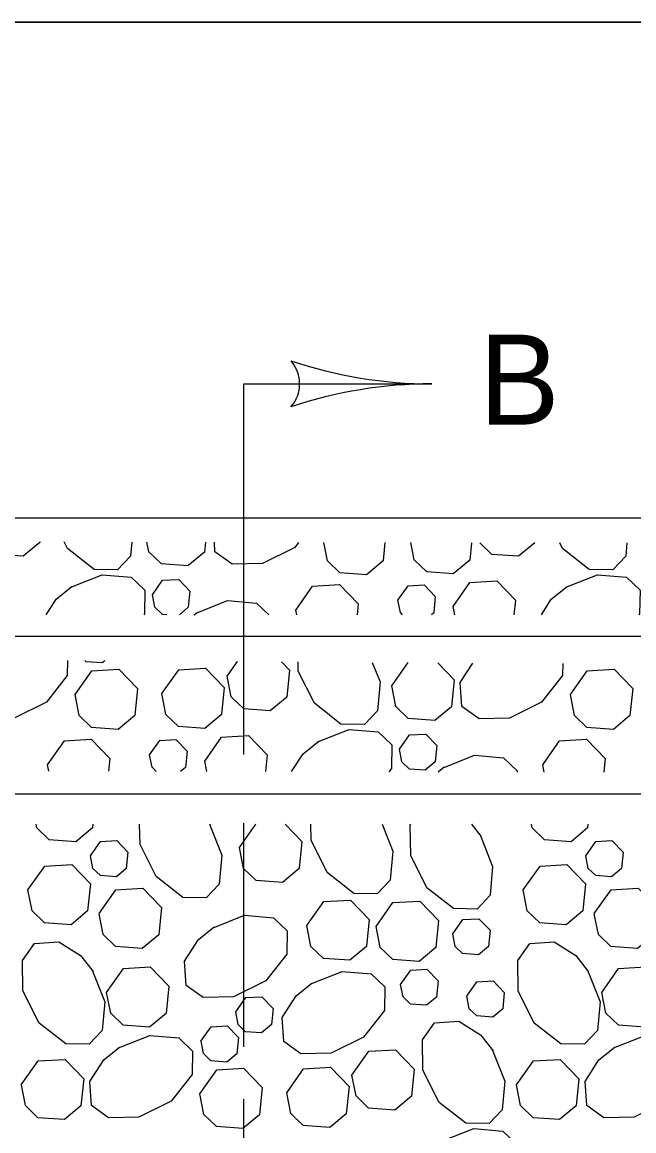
# Model space of a CAD drawing. Extents: x 1007 to 1035.5, y 1000.5 to 1021.5.
# Drawn here: x 1018.687 to 1020.317, y 1018.545 to 1021.5 of the extents above; entities that cross this region are included whole.
import ezdxf

# ---------------------------------------------------------------- set-up
doc = ezdxf.new("R2010")
doc.units = 0
for name, color, linetype in [('1', 7, 'Continuous'), ('10', 7, 'Continuous'), ('11', 7, 'Continuous'), ('5', 7, 'Continuous')]:
    doc.layers.add(name, color=color, linetype=linetype)

msp = doc.modelspace()

# ---------------------------------------------------------------- linework, layer by layer
at = {"layer": '1'}
for p, q in [((1019.2782, 1020.5359), (1019.7782, 1020.5359)), ((1019.2782, 1019.5481), (1019.2782, 1020.5359)), ((1016.3359, 1020.1784), (1022.4183, 1020.1784)), ((1016.3359, 1019.8632), (1022.4183, 1019.8632)), ((1016.3359, 1019.4432), (1022.4183, 1019.4432)), ((1019.2782, 1018.7682), (1019.2782, 1019.3651)), ((1019.2782, 1018.0076), (1019.2782, 1018.6287))]:
    msp.add_line(p, q, dxfattribs=at)
for centre, radius, start, end in [((1019.3326, 1020.536), 0.0938, 318.7746, 40.8913), ((1019.7782, 1021.7078), 1.1719, 251.3472, 269.9939), ((1019.7782, 1019.364), 1.1719, 90, 108.6688), ((1019.7782, 1019.364), 1.1719, 89.9878, 90)]:
    msp.add_arc(centre, radius, start, end, dxfattribs=at)
at = {"layer": '10'}
msp.add_line((1007, 1021.5), (1035.5, 1021.5), dxfattribs=at)
msp.add_line((1007, 1021.5), (1035.5, 1021.5), dxfattribs=at)
at = {"layer": '11'}
msp.add_lwpolyline([(1007, 1000.5), (1035.5, 1000.5), (1035.5, 1021.5), (1007, 1021.5)], close=True, dxfattribs=at)
msp.add_lwpolyline([(1007, 1000.5), (1035.5, 1000.5), (1035.5, 1021.5), (1007, 1021.5)], close=True, dxfattribs=at)
at = {"layer": '5'}
for points in [[(1018.7348, 1020.1147), (1018.7346, 1020.1131), (1018.6903, 1020.0763), (1018.6198, 1020.0814), (1018.5865, 1020.1137), (1018.5863, 1020.1149)], [(1018.9794, 1020.1142), (1018.9762, 1020.0765), (1018.9413, 1020.0399), (1018.8788, 1020.0411), (1018.8078, 1020.0967), (1018.7989, 1020.1146)], [(1019.1758, 1020.1138), (1019.1731, 1020.0873), (1019.1288, 1020.0506), (1019.0582, 1020.0557), (1019.0249, 1020.0879), (1019.0198, 1020.1142)], [(1019.4238, 1020.1133), (1019.4133, 1020.0999), (1019.3275, 1020.057), (1019.2466, 1020.0556), (1019.201, 1020.0879), (1019.1993, 1020.1138)], [(1019.6536, 1020.1129), (1019.6487, 1020.0637), (1019.6044, 1020.0269), (1019.5338, 1020.0321), (1019.5006, 1020.0642), (1019.491, 1020.1132)], [(1019.8845, 1020.1125), (1019.8799, 1020.0663), (1019.8357, 1020.0296), (1019.765, 1020.0347), (1019.7318, 1020.0669), (1019.7228, 1020.1128)], [(1020.0527, 1020.1122), (1020.0095, 1020.0763), (1019.9388, 1020.0814), (1019.9068, 1020.1125)], [(1020.2983, 1020.1117), (1020.2953, 1020.0765), (1020.2605, 1020.0399), (1020.198, 1020.0411), (1020.1269, 1020.0967), (1020.1193, 1020.1121)], [(1018.8167, 1019.9937), (1018.9005, 1020.0269), (1018.9775, 1020.0202), (1019.0141, 1019.9855), (1019.013, 1019.923), (1019.0111, 1019.9205)], [(1020.1358, 1019.9937), (1020.2197, 1020.0269), (1020.2967, 1020.0202), (1020.3333, 1019.9855), (1020.3321, 1019.923), (1020.3302, 1019.9205)], [(1018.7511, 1019.9205), (1018.7778, 1019.9621), (1018.8201, 1019.9958)], [(1019.0346, 1019.9739), (1019.0614, 1020.0122), (1019.1044, 1020.0147), (1019.1343, 1019.9837), (1019.1299, 1019.9403), (1019.1061, 1019.9205)], [(1019.4163, 1019.933), (1019.4611, 1019.9967), (1019.5326, 1020.0009), (1019.5823, 1019.9492), (1019.5795, 1019.9205)], [(1019.6882, 1019.9592), (1019.7151, 1019.9975), (1019.758, 1019.9999), (1019.7878, 1019.969), (1019.7835, 1019.9257), (1019.7773, 1019.9205)], [(1019.8351, 1019.9427), (1019.8798, 1020.0065), (1019.9514, 1020.0106), (1020.0012, 1019.959), (1019.9973, 1019.9205)], [(1020.0703, 1019.9205), (1020.0968, 1019.9621), (1020.1392, 1019.9958)], [(1019.0725, 1019.9205), (1019.061, 1019.9213), (1019.0411, 1019.9407), (1019.0346, 1019.9739)], [(1019.1507, 1019.9248), (1019.2345, 1019.9581), (1019.3116, 1019.9514), (1019.3442, 1019.9205)], [(1019.4187, 1019.9205), (1019.4163, 1019.933)], [(1019.7003, 1019.9205), (1019.6947, 1019.926), (1019.6882, 1019.9592)], [(1019.8394, 1019.9205), (1019.8351, 1019.9427)], [(1019.1459, 1019.9205), (1019.1541, 1019.927)], [(1018.8083, 1019.7986), (1018.8075, 1019.7587), (1018.7519, 1019.6877), (1018.6661, 1019.6447), (1018.5852, 1019.6433), (1018.5397, 1019.6757), (1018.5353, 1019.7402), (1018.5723, 1019.7977), (1018.5752, 1019.8001)], [(1018.9074, 1019.7979), (1018.9002, 1019.7919), (1018.8578, 1019.795), (1018.8544, 1019.7982)], [(1019.2334, 1019.7568), (1019.2608, 1019.7957)], [(1019.3785, 1019.7949), (1019.3996, 1019.7731), (1019.3923, 1019.7008), (1019.3481, 1019.6641), (1019.2775, 1019.6692), (1019.2443, 1019.7014), (1019.2334, 1019.7568)], [(1019.62, 1019.7933), (1019.6406, 1019.7413), (1019.6339, 1019.6642), (1019.5991, 1019.6277), (1019.5366, 1019.6288), (1019.4656, 1019.6844), (1019.4227, 1019.7702), (1019.4223, 1019.7946)], [(1019.6719, 1019.7311), (1019.7153, 1019.7927)], [(1019.7948, 1019.7922), (1019.838, 1019.7473), (1019.8308, 1019.6751), (1019.7866, 1019.6383), (1019.7159, 1019.6434), (1019.6828, 1019.6757), (1019.6719, 1019.7311)], [(1020.1273, 1019.79), (1020.1267, 1019.7587), (1020.0711, 1019.6877), (1019.9853, 1019.6447), (1019.9043, 1019.6433), (1019.8588, 1019.6757), (1019.8544, 1019.7402), (1019.8874, 1019.7916)], [(1018.8283, 1019.7075), (1018.8732, 1019.7712), (1018.9448, 1019.7753), (1018.9945, 1019.7237), (1018.9873, 1019.6514), (1018.9431, 1019.6147), (1018.8724, 1019.6198), (1018.8392, 1019.652), (1018.8284, 1019.7074)], [(1019.0596, 1019.7101), (1019.1044, 1019.7738), (1019.176, 1019.7779), (1019.2258, 1019.7263), (1019.2185, 1019.6541), (1019.1743, 1019.6173), (1019.1037, 1019.6224), (1019.0704, 1019.6547), (1019.0597, 1019.7101)], [(1020.1475, 1019.7075), (1020.1923, 1019.7712), (1020.2639, 1019.7753), (1020.3136, 1019.7237), (1020.3064, 1019.6514), (1020.2623, 1019.6147), (1020.1916, 1019.6198), (1020.1583, 1019.652), (1020.1476, 1019.7074)], [(1019.4744, 1019.5814), (1019.5583, 1019.6147), (1019.6353, 1019.608), (1019.6719, 1019.5732), (1019.6708, 1019.5107), (1019.6637, 1019.5017)], [(1018.7548, 1019.5207), (1018.7997, 1019.5845), (1018.8713, 1019.5887), (1018.921, 1019.537), (1018.9176, 1019.5032)], [(1019.0268, 1019.547), (1019.0537, 1019.5852), (1019.0966, 1019.5877), (1019.1265, 1019.5567), (1019.1222, 1019.5134), (1019.1094, 1019.5028)], [(1019.1737, 1019.5305), (1019.2185, 1019.5942), (1019.2901, 1019.5983), (1019.3398, 1019.5467), (1019.3353, 1019.5023)], [(1019.4049, 1019.5022), (1019.4355, 1019.5498), (1019.4778, 1019.5836)], [(1019.6923, 1019.5617), (1019.7193, 1019.6), (1019.7622, 1019.6024), (1019.792, 1019.5715), (1019.7877, 1019.5281), (1019.7612, 1019.506), (1019.7188, 1019.5091), (1019.6988, 1019.5285), (1019.6923, 1019.5617)], [(1020.074, 1019.5207), (1020.1188, 1019.5845), (1020.1903, 1019.5887), (1020.2401, 1019.537), (1020.2365, 1019.5005)], [(1018.7583, 1019.5035), (1018.7549, 1019.5207)], [(1019.0444, 1019.5029), (1019.0333, 1019.5137), (1019.0268, 1019.547)], [(1019.1792, 1019.5027), (1019.1738, 1019.5305)], [(1019.8084, 1019.5126), (1019.8923, 1019.5458), (1019.9693, 1019.5392), (1020.0059, 1019.5044), (1020.0058, 1019.501)], [(1020.0779, 1019.5008), (1020.074, 1019.5207)], [(1019.7951, 1019.5014), (1019.8118, 1019.5147)], [(1018.8754, 1019.362), (1018.8744, 1019.3522), (1018.8302, 1019.3155), (1018.7595, 1019.3206), (1018.7263, 1019.3528), (1018.7245, 1019.362)], [(1019.1864, 1019.362), (1019.2192, 1019.2794), (1019.2125, 1019.2023), (1019.1778, 1019.1657), (1019.1153, 1019.1669), (1019.0443, 1019.2225), (1019.0013, 1019.3083), (1019.0003, 1019.362)], [(1019.1863, 1019.362), (1019.1881, 1019.3598)], [(1019.2664, 1019.2998), (1019.3102, 1019.362)], [(1019.3883, 1019.362), (1019.4326, 1019.3161), (1019.4254, 1019.2438), (1019.3812, 1019.207), (1019.3105, 1019.2122), (1019.2773, 1019.2443), (1019.2665, 1019.2998)], [(1019.6463, 1019.362), (1019.6747, 1019.2902), (1019.668, 1019.2132), (1019.6333, 1019.1766), (1019.5708, 1019.1777), (1019.4998, 1019.2333), (1019.4568, 1019.3192), (1019.456, 1019.362)], [(1019.9072, 1019.3334), (1019.9404, 1019.2496), (1019.9338, 1019.1725), (1019.8989, 1019.1359), (1019.8364, 1019.1371), (1019.7654, 1019.1927), (1019.7225, 1019.2785), (1019.7211, 1019.3594), (1019.7229, 1019.362)], [(1019.8838, 1019.362), (1019.9093, 1019.33)], [(1020.1945, 1019.362), (1020.1935, 1019.3522), (1020.1493, 1019.3155), (1020.0787, 1019.3206), (1020.0454, 1019.3528), (1020.0436, 1019.362)], [(1018.8694, 1019.2776), (1018.8963, 1019.3158), (1018.9393, 1019.3183), (1018.9691, 1019.2873), (1018.9648, 1019.244), (1018.9383, 1019.2219), (1018.8959, 1019.225), (1018.8759, 1019.2443), (1018.8695, 1019.2776)], [(1020.1886, 1019.2776), (1020.2155, 1019.3158), (1020.2584, 1019.3183), (1020.2883, 1019.2873), (1020.2839, 1019.244), (1020.2574, 1019.2219), (1020.215, 1019.225), (1020.1951, 1019.2443), (1020.1886, 1019.2776)], [(1018.7029, 1019.1868), (1018.7478, 1019.2506), (1018.8193, 1019.2547), (1018.869, 1019.2032), (1018.8618, 1019.1308), (1018.8176, 1019.0941), (1018.7469, 1019.0992), (1018.7138, 1019.1314), (1018.7029, 1019.1868)], [(1020.0221, 1019.1868), (1020.0668, 1019.2506), (1020.1384, 1019.2547), (1020.1882, 1019.2032), (1020.1809, 1019.1308), (1020.1368, 1019.0941), (1020.0661, 1019.0992), (1020.0328, 1019.1314), (1020.0221, 1019.1868)], [(1018.8923, 1019.1236), (1018.9371, 1019.1873), (1019.0087, 1019.1914), (1019.0584, 1019.1398), (1019.0513, 1019.0675), (1019.007, 1019.0307), (1018.9363, 1019.0359), (1018.9031, 1019.0682), (1018.8923, 1019.1235)], [(1020.2114, 1019.1236), (1020.2563, 1019.1873), (1020.3278, 1019.1914), (1020.3776, 1019.1398), (1020.3703, 1019.0675), (1020.3262, 1019.0307), (1020.2555, 1019.0359), (1020.2223, 1019.0682), (1020.2114, 1019.1235)], [(1019.4458, 1019.092), (1019.4906, 1019.1557), (1019.5622, 1019.1598), (1019.6119, 1019.1082), (1019.6048, 1019.036), (1019.5605, 1018.9992), (1019.4899, 1019.0043), (1019.4567, 1019.0365), (1019.4458, 1019.0919)], [(1019.6302, 1019.0892), (1019.675, 1019.153), (1019.7466, 1019.1571), (1019.7963, 1019.1055), (1019.7891, 1019.0332), (1019.7449, 1018.9965), (1019.6743, 1019.0016), (1019.641, 1019.0338), (1019.6303, 1019.0892)], [(1019.1958, 1019.0862), (1019.2797, 1019.1193), (1019.3567, 1019.1127), (1019.3933, 1019.0779), (1019.3921, 1019.0154), (1019.3366, 1018.9444), (1019.2507, 1018.9015), (1019.1698, 1018.9), (1019.1243, 1018.9324), (1019.1199, 1018.9968), (1019.1569, 1019.0545), (1019.1992, 1019.0882)], [(1019.8341, 1019.0696), (1019.861, 1019.1078), (1019.9039, 1019.1102), (1019.9338, 1019.0793), (1019.9294, 1019.036), (1019.9029, 1019.0139), (1019.8606, 1019.017), (1019.8406, 1019.0363), (1019.8341, 1019.0695)], [(1018.8741, 1018.9728), (1018.9074, 1018.889), (1018.9008, 1018.8119), (1018.8659, 1018.7753), (1018.8034, 1018.7765), (1018.7324, 1018.8321), (1018.6895, 1018.9179), (1018.6881, 1018.9988), (1018.7204, 1019.0443), (1018.7849, 1019.0487), (1018.8425, 1019.0117), (1018.8763, 1018.9694)], [(1020.1933, 1018.9728), (1020.2265, 1018.889), (1020.2198, 1018.8119), (1020.1851, 1018.7753), (1020.1226, 1018.7765), (1020.0515, 1018.8321), (1020.0086, 1018.9179), (1020.0072, 1018.9988), (1020.0396, 1019.0443), (1020.104, 1019.0487), (1020.1617, 1019.0117), (1020.1954, 1018.9694)], [(1018.9123, 1018.9138), (1018.9571, 1018.9776), (1019.0286, 1018.9817), (1019.0783, 1018.9301), (1019.0712, 1018.8578), (1019.0269, 1018.821), (1018.9563, 1018.8262), (1018.9231, 1018.8583), (1018.9123, 1018.9138)], [(1019.4559, 1018.9363), (1019.5398, 1018.9696), (1019.6168, 1018.9629), (1019.6534, 1018.9282), (1019.6523, 1018.8657), (1019.5967, 1018.7946), (1019.5108, 1018.7517), (1019.4299, 1018.7502), (1019.3843, 1018.7827), (1019.3801, 1018.8471), (1019.417, 1018.9047), (1019.4593, 1018.9385)], [(1019.6954, 1018.935), (1019.7223, 1018.9733), (1019.7653, 1018.9757), (1019.7951, 1018.9448), (1019.7908, 1018.9014), (1019.7643, 1018.8793), (1019.7218, 1018.8825), (1019.7019, 1018.9018), (1019.6954, 1018.935)], [(1020.2313, 1018.9138), (1020.2762, 1018.9776), (1020.3478, 1018.9817), (1020.3975, 1018.9301), (1020.3903, 1018.8578), (1020.3461, 1018.821), (1020.2754, 1018.8262), (1020.2422, 1018.8583), (1020.2314, 1018.9138)], [(1019.8719, 1018.9035), (1019.8988, 1018.9417), (1019.9418, 1018.9442), (1019.9716, 1018.9132), (1019.9673, 1018.8699), (1019.9408, 1018.8478), (1019.8984, 1018.8509), (1019.8784, 1018.8702), (1019.8719, 1018.9035)], [(1019.2562, 1018.8615), (1019.2831, 1018.8997), (1019.326, 1018.9022), (1019.3558, 1018.8712), (1019.3515, 1018.8279), (1019.325, 1018.8058), (1019.2826, 1018.8089), (1019.2627, 1018.8282), (1019.2562, 1018.8615)], [(1019.1637, 1018.7837), (1019.1906, 1018.822), (1019.2335, 1018.8244), (1019.2633, 1018.7935), (1019.2591, 1018.7502), (1019.2325, 1018.7281), (1019.1901, 1018.7312), (1019.1702, 1018.7505), (1019.1638, 1018.7837)], [(1019.9397, 1018.7613), (1019.9729, 1018.6775), (1019.9663, 1018.6004), (1019.9314, 1018.5638), (1019.8689, 1018.565), (1019.7979, 1018.6206), (1019.755, 1018.7064), (1019.7536, 1018.7873), (1019.7859, 1018.8329), (1019.8504, 1018.8372), (1019.9081, 1018.8002), (1019.9418, 1018.7579)], [(1018.9436, 1018.7656), (1019.0274, 1018.7988), (1019.1044, 1018.7922), (1019.141, 1018.7573), (1019.1398, 1018.6948), (1019.0843, 1018.6238), (1018.9984, 1018.5809), (1018.9175, 1018.5795), (1018.872, 1018.6118), (1018.8677, 1018.6763), (1018.9046, 1018.7339), (1018.9469, 1018.7677)], [(1020.2627, 1018.7656), (1020.3466, 1018.7988), (1020.4236, 1018.7922), (1020.4602, 1018.7573), (1020.459, 1018.6948), (1020.4034, 1018.6238), (1020.3176, 1018.5809), (1020.2367, 1018.5795), (1020.1911, 1018.6118), (1020.1868, 1018.6763), (1020.2238, 1018.7339), (1020.2661, 1018.7677)], [(1019.5658, 1018.693), (1019.6106, 1018.7567), (1019.6821, 1018.7608), (1019.7319, 1018.7092), (1019.7247, 1018.637), (1019.6804, 1018.6002), (1019.6098, 1018.6053), (1019.5766, 1018.6376), (1019.5658, 1018.693)], [(1018.6851, 1018.6672), (1018.7299, 1018.731), (1018.8015, 1018.7351), (1018.8513, 1018.6835), (1018.844, 1018.6112), (1018.7998, 1018.5745), (1018.7292, 1018.5796), (1018.6959, 1018.6118), (1018.6852, 1018.6672)], [(1020.0043, 1018.6672), (1020.0491, 1018.731), (1020.1206, 1018.7351), (1020.1703, 1018.6835), (1020.1632, 1018.6112), (1020.1189, 1018.5745), (1020.0483, 1018.5796), (1020.0151, 1018.6118), (1020.0043, 1018.6672)], [(1019.1607, 1018.6437), (1019.2055, 1018.7073), (1019.2771, 1018.7115), (1019.3268, 1018.6599), (1019.3196, 1018.5876), (1019.2754, 1018.5508), (1019.2048, 1018.556), (1019.1715, 1018.5882), (1019.1608, 1018.6436)], [(1019.3919, 1018.6462), (1019.4368, 1018.71), (1019.5083, 1018.7141), (1019.5581, 1018.6625), (1019.5508, 1018.5902), (1019.5067, 1018.5535), (1019.436, 1018.5586), (1019.4028, 1018.5908), (1019.392, 1018.6462)], [(1019.8068, 1018.5176), (1019.8906, 1018.5508), (1019.9676, 1018.5442), (1020.0043, 1018.5094), (1020.0031, 1018.4469), (1019.9475, 1018.3758), (1019.8617, 1018.3329), (1019.7808, 1018.3315), (1019.7352, 1018.3639), (1019.7308, 1018.4283), (1019.7678, 1018.486), (1019.8102, 1018.5197)]]:
    msp.add_lwpolyline(points, dxfattribs=at)

# ---------------------------------------------------------------- texts
at = {"layer": '1'}
msp.add_text('B', height=0.24, dxfattribs=at).set_placement((1019.9047, 1020.4272))

doc.saveas('drawing.dxf')
